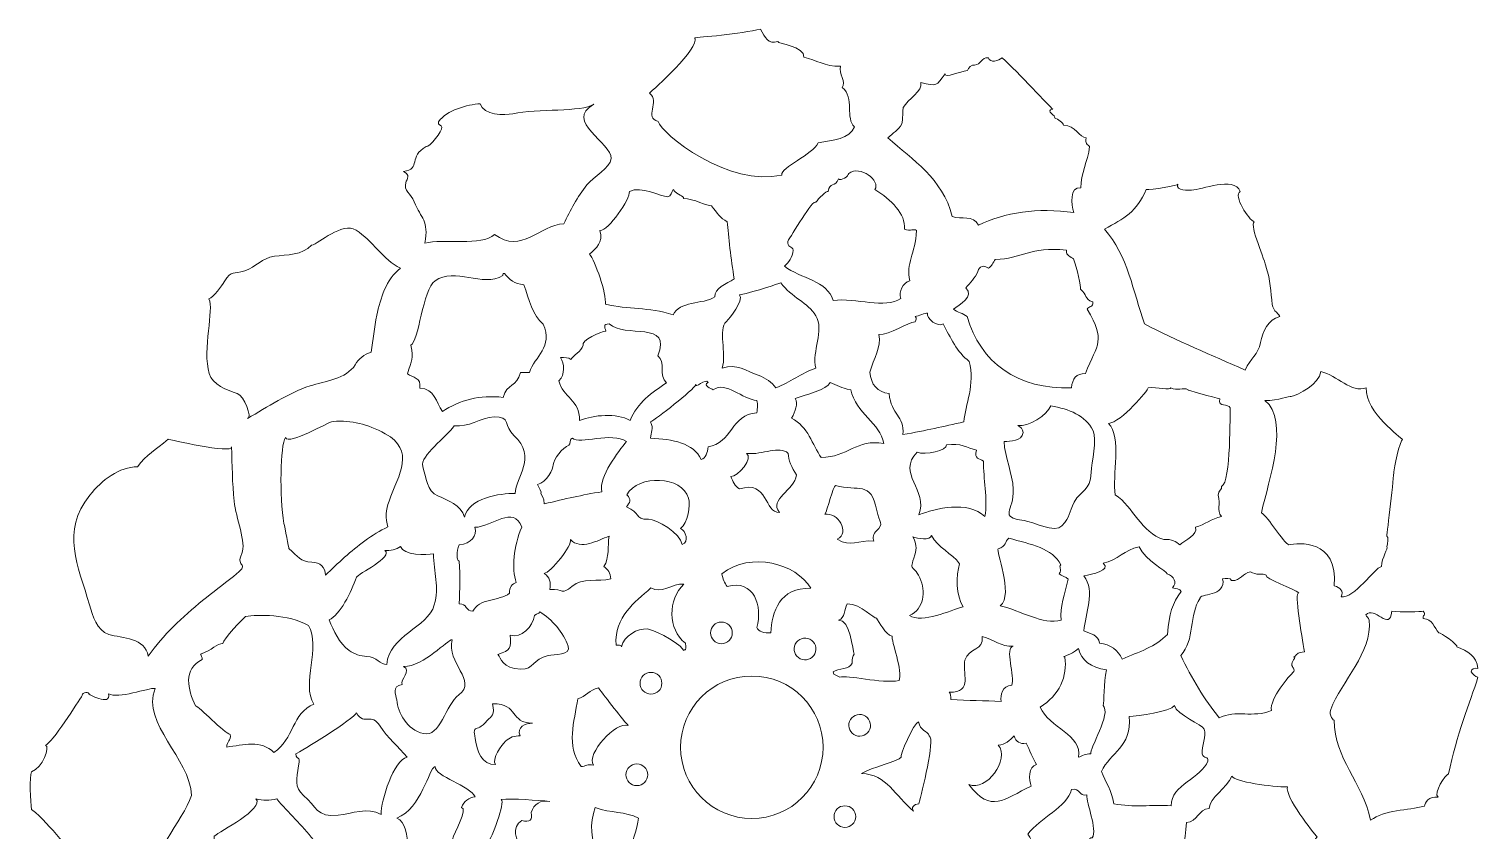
# Model space of a CAD drawing. Header units: millimetres. Extents: x -685 to 442, y -246 to 853.
# Drawn here: x -30.4 to 145.8, y 247.6 to 344.9 of the extents above; entities that cross this region are included whole.
import ezdxf

# ---------------------------------------------------------------- set-up
doc = ezdxf.new("R2010")
doc.units = ezdxf.units.MM
doc.header["$MEASUREMENT"] = 0
doc.layers.add('Layer 1', color=7, linetype='Continuous')

# ---------------------------------------------------------------- blocks, each defined once
blk = doc.blocks.new('block 223')
at = {"layer": 'Layer 1', "lineweight": 0}
blk.add_open_spline([(27.44, 315.19), (27.25, 315.24), (27.25, 315.1), (27.25, 314.96), (24.78, 313.47), (21.42, 315.99), (19, 314.31), (17.51, 313.28), (17, 306.85), (16.06, 306.48), (16.44, 304.71), (16.16, 304.76), (15.64, 302.99), (16.3, 302.57), (17.37, 302.57), (17.14, 301.26), (18.95, 301.21), (19.14, 299.58), (19.89, 298.42), (21.98, 299.82), (24.45, 300.47), (27.3, 300.14), (27.72, 301.87), (28.97, 301.4), (29.39, 303.17), (29.77, 303.17), (30.09, 303.17), (30.47, 303.17), (31.12, 305.13), (33.4, 306.29), (32.14, 309.04), (30.89, 310.12), (30.37, 312.03), (29.81, 313.84), (28.6, 313.89), (28.04, 314.54), (27.44, 315.19)], degree=3, knots=[0, 0, 0, 0, 1, 1, 1, 2, 2, 2, 3, 3, 3, 4, 4, 4, 5, 5, 5, 6, 6, 6, 7, 7, 7, 8, 8, 8, 9, 9, 9, 10, 10, 10, 11, 11, 11, 12, 12, 12, 12], dxfattribs=at)
blk = doc.blocks.new('block 224')
at = {"layer": 'Layer 1', "lineweight": 0}
blk.add_open_spline([(56.01, 312.59), (56.57, 311.89), (54.84, 309.79), (54.42, 309.37), (53.35, 308.34), (54.47, 305.6), (53.91, 303.68), (55.64, 304.34), (56.85, 303.31), (58.39, 302.8), (59.23, 302.47), (59.88, 302.01), (60.44, 301.31), (62.12, 301.96), (63.56, 303.13), (65.28, 303.68), (64.77, 305.78), (66.36, 308.25), (65.28, 310.07), (64.35, 311.7), (62.3, 312.26), (61.04, 314.08), (60.67, 313.94), (58.15, 313.05), (56.01, 312.59)], degree=3, knots=[0, 0, 0, 0, 1, 1, 1, 2, 2, 2, 3, 3, 3, 4, 4, 4, 5, 5, 5, 6, 6, 6, 7, 7, 7, 8, 8, 8, 8], dxfattribs=at)
blk = doc.blocks.new('block 225')
at = {"layer": 'Layer 1', "lineweight": 0}
blk.add_open_spline([(78.85, 310.39), (78.66, 310.44), (77.73, 309.98), (77.36, 309.98), (77.59, 309.7), (77.45, 309.65), (77.36, 309.32), (76.43, 309.28), (74.33, 307.74), (72.93, 307.79), (73.3, 306.25), (72.32, 304.9), (71.86, 303.22), (72, 301.68), (72.74, 300.8), (74.19, 300.61), (74.47, 297.91), (76.05, 298), (75.87, 295.62), (78.76, 296.14), (80.76, 296.6), (83.28, 297.16), (83.46, 299.26), (84.68, 301.73), (83.93, 304.52), (82.48, 305.64), (81.65, 307.37), (80.76, 309.09), (80.15, 308.58), (78.71, 309.74), (78.85, 310.39)], degree=3, knots=[0, 0, 0, 0, 1, 1, 1, 2, 2, 2, 3, 3, 3, 4, 4, 4, 5, 5, 5, 6, 6, 6, 7, 7, 7, 8, 8, 8, 9, 9, 9, 10, 10, 10, 10], dxfattribs=at)
blk = doc.blocks.new('block 226')
at = {"layer": 'Layer 1', "lineweight": 0}
blk.add_open_spline([(40.16, 309.09), (39.37, 309.04), (39.65, 308.76), (39.74, 308.2), (39.23, 308.16), (36.67, 307.04), (36.99, 306.48), (36.85, 305.78), (35.73, 305.18), (35.5, 304.76), (35.27, 304.99), (34.75, 304.99), (34.24, 304.99), (34.71, 304.24), (34.85, 302.94), (34.06, 302.15), (34.52, 300.14), (36.62, 299.86), (36.57, 297.35), (38.34, 298), (41, 298.28), (42.72, 297.35), (43.61, 299.49), (45.34, 300.75), (47.15, 301.91), (46.08, 302.75), (47.11, 304.52), (46.08, 305.18), (47.9, 309.56), (42.03, 307.27), (40.16, 309.09)], degree=3, knots=[0, 0, 0, 0, 1, 1, 1, 2, 2, 2, 3, 3, 3, 4, 4, 4, 5, 5, 5, 6, 6, 6, 7, 7, 7, 8, 8, 8, 9, 9, 9, 10, 10, 10, 10], dxfattribs=at)
blk = doc.blocks.new('block 227')
at = {"layer": 'Layer 1', "lineweight": 0}
blk.add_open_spline([(67.01, 301.96), (66.73, 301.03), (63.93, 300.47), (62.77, 300), (63.14, 299.35), (62.81, 298.47), (62.35, 297.63), (64.35, 296.6), (64.87, 294.36), (65.94, 292.83), (69.15, 292.87), (70.27, 295.11), (73.54, 294.55), (73.16, 297.02), (70.13, 298.19), (69.53, 301.08), (68.31, 301.26), (67.9, 301.63), (67.01, 301.96)], degree=3, knots=[0, 0, 0, 0, 1, 1, 1, 2, 2, 2, 3, 3, 3, 4, 4, 4, 5, 5, 5, 6, 6, 6, 6], dxfattribs=at)
blk = doc.blocks.new('block 228')
at = {"layer": 'Layer 1', "lineweight": 0}
blk.add_open_spline([(89.85, 296.74), (90.22, 296.55), (90.41, 296.28), (90.5, 295.86), (90.32, 294.78), (88.96, 294.83), (88.17, 294.78), (88.26, 292.78), (89.2, 290.96), (89.29, 288.96), (89.43, 286.35), (87.38, 285.56), (90.6, 285.18), (91.67, 285.04), (94.37, 283.6), (95.21, 284.53), (96.28, 285.7), (96, 286.07), (96.7, 287.42), (97.54, 288.96), (98.66, 288.68), (98.75, 291.01), (98.8, 292.27), (99.5, 295.02), (98.99, 296.09), (98.05, 298), (96.1, 298.7), (93.86, 299.12), (93.48, 298.09), (91.06, 296.42), (89.85, 296.74)], degree=3, knots=[0, 0, 0, 0, 1, 1, 1, 2, 2, 2, 3, 3, 3, 4, 4, 4, 5, 5, 5, 6, 6, 6, 7, 7, 7, 8, 8, 8, 9, 9, 9, 10, 10, 10, 10], dxfattribs=at)
blk = doc.blocks.new('block 229')
at = {"layer": 'Layer 1', "lineweight": 0}
blk.add_open_spline([(81.18, 294.36), (81.27, 293.71), (78.57, 293.06), (77.59, 293.48), (75.07, 290.92), (78.99, 288.87), (77.82, 285.88), (79.78, 286.63), (83.79, 287.65), (85.84, 285.65), (86.21, 287.89), (85.65, 290.22), (85.65, 292.41), (85.23, 292.69), (84.49, 292.64), (84.82, 293.71), (83.7, 294.04), (82.86, 294.64), (81.18, 294.36)], degree=3, knots=[0, 0, 0, 0, 1, 1, 1, 2, 2, 2, 3, 3, 3, 4, 4, 4, 5, 5, 5, 6, 6, 6, 6], dxfattribs=at)
blk = doc.blocks.new('block 230')
at = {"layer": 'Layer 1', "lineweight": 0}
blk.add_open_spline([(42.26, 286.82), (44.03, 286.16), (43.14, 285.32), (44.96, 285.32), (45.89, 285.32), (48.88, 283.65), (49.02, 282.25), (49.95, 282.58), (49.48, 283.93), (48.83, 284.21), (49.76, 284.86), (50.04, 287.05), (49.81, 287.89), (49.06, 290.64), (43.7, 290.78), (42.31, 288.31), (42.91, 287.75), (42.68, 287.33), (42.26, 286.82)], degree=3, knots=[0, 0, 0, 0, 1, 1, 1, 2, 2, 2, 3, 3, 3, 4, 4, 4, 5, 5, 5, 6, 6, 6, 6], dxfattribs=at)
blk = doc.blocks.new('block 231')
at = {"layer": 'Layer 1', "lineweight": 0}
blk.add_open_spline([(35.45, 282.85), (35.73, 282.2), (33.03, 278.8), (32.28, 278.75), (32.94, 278.29), (33.12, 277.64), (32.94, 276.8), (34.71, 276.89), (34.33, 276.05), (35.64, 277.17), (36.9, 278.29), (38.86, 277.68), (40.35, 278.1), (40.35, 278.75), (40.02, 279.27), (39.51, 279.59), (40.25, 280.66), (39.93, 282.06), (40.16, 283.27), (38.72, 282.76), (36.76, 281.55), (35.45, 282.85)], degree=3, knots=[0, 0, 0, 0, 1, 1, 1, 2, 2, 2, 3, 3, 3, 4, 4, 4, 5, 5, 5, 6, 6, 6, 7, 7, 7, 7], dxfattribs=at)
blk = doc.blocks.new('block 232')
at = {"layer": 'Layer 1', "lineweight": 0}
blk.add_open_spline([(23.85, 284.35), (24.13, 283.32), (23.43, 282.39), (21.94, 282.2), (21.61, 281.41), (21.56, 280.29), (21.94, 280.25), (22.08, 278.29), (21.98, 276.94), (21.94, 275.03), (22.87, 275.12), (22.73, 274.14), (23.61, 274.14), (24.27, 275.73), (26.83, 275.35), (28.04, 276.33), (28, 277.12), (28.37, 277.45), (28.88, 277.64), (28.28, 279.36), (28.56, 282.02), (29.53, 284.35), (28.56, 287.14), (25.94, 284.39), (23.85, 284.35)], degree=3, knots=[0, 0, 0, 0, 1, 1, 1, 2, 2, 2, 3, 3, 3, 4, 4, 4, 5, 5, 5, 6, 6, 6, 7, 7, 7, 8, 8, 8, 8], dxfattribs=at)
blk = doc.blocks.new('block 233')
at = {"layer": 'Layer 1', "lineweight": 0}
blk.add_open_spline([(77.08, 283.18), (77.5, 282.48), (77.59, 281.78), (77.31, 280.99), (76.61, 278.71), (77.03, 280.11), (77.92, 278.19), (78.66, 276.56), (78.48, 274.42), (76.66, 273.63), (78.24, 272.65), (81.65, 274.23), (83.18, 274.7), (82.34, 275.96), (82.3, 278.52), (82.76, 279.92), (81.83, 281.22), (80.11, 281.83), (79.36, 283.37), (79.18, 282.67), (77.64, 282.99), (77.08, 283.18)], degree=3, knots=[0, 0, 0, 0, 1, 1, 1, 2, 2, 2, 3, 3, 3, 4, 4, 4, 5, 5, 5, 6, 6, 6, 7, 7, 7, 7], dxfattribs=at)
blk = doc.blocks.new('block 234')
at = {"layer": 'Layer 1', "lineweight": 0}
blk.add_open_spline([(100.2, 280.01), (101.27, 279.08), (98.85, 278.66), (97.87, 278.47), (99.31, 276.56), (98.05, 273.86), (97.87, 271.76), (98.61, 271.39), (99.68, 271.3), (99.78, 270.27), (101.13, 270.09), (102.06, 269.43), (102.53, 268.32), (104.49, 269.2), (106.68, 269.85), (108.03, 271.34), (108.26, 273.91), (108.59, 275.07), (109.71, 276.56), (109.52, 276.89), (109.05, 276.89), (108.63, 276.98), (109.29, 277.68), (108.77, 278.38), (107.98, 278.71), (108.03, 278.94), (105.32, 280.34), (104.58, 281.97), (102.81, 281.69), (102.01, 280.29), (100.2, 280.01)], degree=3, knots=[0, 0, 0, 0, 1, 1, 1, 2, 2, 2, 3, 3, 3, 4, 4, 4, 5, 5, 5, 6, 6, 6, 7, 7, 7, 8, 8, 8, 9, 9, 9, 10, 10, 10, 10], dxfattribs=at)
blk = doc.blocks.new('block 235')
at = {"layer": 'Layer 1', "lineweight": 0}
blk.add_open_spline([(12.89, 281.55), (14.01, 280.76), (9.58, 278.66), (9.44, 278.29), (8.84, 276.52), (7.44, 273.63), (6.13, 273.12), (6.65, 271.72), (7.35, 270.27), (8.56, 269.39), (9.21, 268.92), (9.91, 268.69), (10.7, 268.64), (11.87, 268.6), (12.38, 267.66), (13.13, 267.66), (13.45, 271.25), (18.07, 272.09), (18.91, 274.93), (19.56, 277.08), (18.81, 278.89), (18.81, 281.13), (17.97, 280.94), (15.13, 280.94), (14.8, 282.02), (14.29, 281.64), (13.55, 281.46), (12.89, 281.55)], degree=3, knots=[0, 0, 0, 0, 1, 1, 1, 2, 2, 2, 3, 3, 3, 4, 4, 4, 5, 5, 5, 6, 6, 6, 7, 7, 7, 8, 8, 8, 9, 9, 9, 9], dxfattribs=at)
blk = doc.blocks.new('block 236')
at = {"layer": 'Layer 1', "lineweight": 0}
blk.add_open_spline([(53.87, 278.71), (53.96, 278.06), (54.19, 277.59), (54.52, 277.17), (57.78, 278.06), (58.85, 274.75), (58.11, 272.18), (58.34, 271.62), (58.99, 271.48), (59.83, 271.53), (59.92, 274.05), (60.9, 277.08), (64.68, 276.94), (62.86, 279.97), (57.41, 281.46), (53.87, 278.71)], degree=3, knots=[0, 0, 0, 0, 1, 1, 1, 2, 2, 2, 3, 3, 3, 4, 4, 4, 5, 5, 5, 5], dxfattribs=at)
blk = doc.blocks.new('block 237')
at = {"layer": 'Layer 1', "lineweight": 0}
blk.add_open_spline([(49.44, 270.27), (47.25, 271.95), (47.29, 275.59), (49.25, 277.45), (47.81, 277.54), (46.45, 276.19), (45.24, 276.98), (43.24, 275.17), (40.81, 273.53), (41, 270.04), (41.28, 270.04), (41.61, 270.09), (41.65, 269.81), (42.03, 271.2), (43.56, 272.09), (44.82, 272), (45.2, 271.95), (48.27, 270.74), (49.25, 269.39), (49.25, 269.67), (49.62, 269.01), (49.44, 270.27)], degree=3, knots=[0, 0, 0, 0, 1, 1, 1, 2, 2, 2, 3, 3, 3, 4, 4, 4, 5, 5, 5, 6, 6, 6, 7, 7, 7, 7], dxfattribs=at)
blk = doc.blocks.new('block 238')
at = {"layer": 'Layer 1', "lineweight": 0}
blk.add_open_spline([(69.11, 275.03), (68.73, 274.42), (68.87, 273.26), (68.04, 273.07), (69.48, 273.16), (69.76, 269.43), (69.95, 268.92), (69.76, 268.69), (69.67, 268.32), (69.71, 267.85), (69.39, 267.01), (68.04, 267.24), (67.38, 266.78), (67.43, 266.31), (67.94, 266.36), (68.22, 266.13), (69.01, 266.45), (73.3, 265.33), (75.4, 265.71), (75.91, 266.78), (74.42, 270.65), (74.56, 271.11), (73.72, 271.34), (73.02, 272.84), (72.65, 273.3), (72.42, 273.21), (70.79, 275.03), (69.11, 275.03)], degree=3, knots=[0, 0, 0, 0, 1, 1, 1, 2, 2, 2, 3, 3, 3, 4, 4, 4, 5, 5, 5, 6, 6, 6, 7, 7, 7, 8, 8, 8, 9, 9, 9, 9], dxfattribs=at)
blk = doc.blocks.new('block 239')
at = {"layer": 'Layer 1', "lineweight": 0}
blk.add_open_spline([(-4.03, 273.49), (-4.26, 273.35), (-6.78, 270.74), (-6.78, 270.23), (-7.52, 270.27), (-8.08, 269.39), (-9.53, 268.92), (-9.43, 268.74), (-9.29, 268.6), (-9.29, 268.27), (-11.67, 267.15), (-11.06, 264.59), (-10.13, 262.63), (-9.71, 262.63), (-6.59, 259.28), (-5.89, 259.18), (-5.75, 258.39), (-6.36, 258.34), (-6.31, 257.64), (-4.35, 257.88), (-2.12, 258.53), (-0.58, 256.99), (1.85, 258.58), (1.61, 261.79), (4.27, 262.86), (2.69, 265.29), (5.16, 269.85), (3.62, 272.42), (1.15, 273.81), (-2.58, 273.77), (-4.03, 273.49)], degree=3, knots=[0, 0, 0, 0, 1, 1, 1, 2, 2, 2, 3, 3, 3, 4, 4, 4, 5, 5, 5, 6, 6, 6, 7, 7, 7, 8, 8, 8, 9, 9, 9, 10, 10, 10, 10], dxfattribs=at)
blk = doc.blocks.new('block 240')
at = {"layer": 'Layer 1', "lineweight": 0}
blk.add_open_spline([(15.18, 267.43), (16.16, 266.96), (14.71, 265.8), (14.99, 265.24), (13.69, 265.05), (14.25, 263.98), (14.34, 263.38), (14.53, 261.75), (15.55, 259.74), (17.6, 259.28), (19.65, 258.76), (20.26, 262.82), (21.89, 263.98), (24.22, 265.66), (20.3, 267.9), (21.1, 270.69), (20.49, 270.74), (17.74, 267.43), (15.18, 267.43)], degree=3, knots=[0, 0, 0, 0, 1, 1, 1, 2, 2, 2, 3, 3, 3, 4, 4, 4, 5, 5, 5, 6, 6, 6, 6], dxfattribs=at)
blk = doc.blocks.new('block 241')
at = {"layer": 'Layer 1', "lineweight": 0}
blk.add_open_spline([(97.21, 269.62), (96.28, 268.78), (95.07, 268.64), (95.54, 268.55), (95.96, 266.36), (94.84, 263.84), (92.55, 262.49), (93.62, 259.97), (97.73, 259.18), (97.21, 256.39), (97.68, 256.57), (98.05, 256.85), (98.71, 256.81), (98.52, 257.41), (101.27, 261.75), (100.2, 262.68), (100.38, 263.14), (100.24, 265.38), (100.62, 267.01), (98.71, 267.38), (97.54, 268.13), (97.21, 269.62)], degree=3, knots=[0, 0, 0, 0, 1, 1, 1, 2, 2, 2, 3, 3, 3, 4, 4, 4, 5, 5, 5, 6, 6, 6, 7, 7, 7, 7], dxfattribs=at)
blk = doc.blocks.new('block 242')
at = {"layer": 'Layer 1', "lineweight": 0}
blk.add_open_spline([(-28.36, 257.88), (-27.75, 257.64), (-28.73, 255.13), (-30.04, 254.62), (-30.36, 254.06), (-30.18, 250.98), (-30.04, 250.05), (-27.52, 248.09), (-25.79, 245.02), (-22.86, 242.87), (-22.86, 242.55), (-22.81, 242.27), (-23.09, 242.22), (-22.81, 241.85), (-22.07, 241.94), (-22.02, 241.33), (-19.92, 241.71), (-17.12, 242.41), (-15.45, 241.1), (-15.82, 244.22), (-11.67, 248.7), (-10.6, 251.73), (-10.79, 256.39), (-16.7, 260.39), (-15.03, 264.77), (-15.82, 264.87), (-19.55, 263.42), (-20.71, 264.12), (-20.29, 262.49), (-23.42, 264.17), (-23.04, 264.12), (-23.28, 264.49), (-24.07, 264.12), (-23.88, 263.89), (-24.3, 263.33), (-27.61, 257.97), (-28.36, 257.88)], degree=3, knots=[0, 0, 0, 0, 1, 1, 1, 2, 2, 2, 3, 3, 3, 4, 4, 4, 5, 5, 5, 6, 6, 6, 7, 7, 7, 8, 8, 8, 9, 9, 9, 10, 10, 10, 11, 11, 11, 12, 12, 12, 12], dxfattribs=at)
blk = doc.blocks.new('block 243')
at = {"layer": 'Layer 1', "lineweight": 0}
blk.add_open_spline([(25.34, 260.86), (23.85, 259.14), (23.52, 260.72), (23.94, 258.25), (24.13, 257.32), (24.64, 255.41), (26.36, 255.5), (25.81, 256.2), (27.11, 257.92), (27.58, 258.34), (28.04, 258.81), (28.65, 259.04), (29.35, 259), (28.83, 260.07), (30.05, 260.53), (30.84, 260.53), (28.04, 260.58), (29.25, 262.86), (25.99, 262.91), (26.32, 261.47), (25.9, 261.47), (25.34, 260.86)], degree=3, knots=[0, 0, 0, 0, 1, 1, 1, 2, 2, 2, 3, 3, 3, 4, 4, 4, 5, 5, 5, 6, 6, 6, 7, 7, 7, 7], dxfattribs=at)
blk = doc.blocks.new('block 244')
at = {"layer": 'Layer 1', "lineweight": 0}
blk.add_open_spline([(87.47, 257.88), (88.87, 256.15), (86.07, 252.15), (83.88, 253.08), (86.63, 249.49), (88.08, 251.31), (91.48, 252.89), (91.2, 253.59), (91.06, 255.31), (92.13, 255.5), (91.67, 256.34), (91.25, 257.23), (90.87, 258.11), (90.08, 257.97), (89.62, 258.25), (89.38, 259), (88.87, 258.48), (88.31, 257.88), (87.47, 257.88)], degree=3, knots=[0, 0, 0, 0, 1, 1, 1, 2, 2, 2, 3, 3, 3, 4, 4, 4, 5, 5, 5, 6, 6, 6, 6], dxfattribs=at)
blk = doc.blocks.new('block 245')
at = {"layer": 'Layer 1', "lineweight": 0}
blk.add_open_spline([(14.34, 248.98), (15.41, 248.65), (15.69, 246.6), (15.69, 245.76), (15.74, 244.36), (17.37, 244.6), (18.77, 244.08), (21.33, 243.11), (20.77, 244.41), (21.14, 246.41), (21.28, 247.16), (23.05, 250.24), (22.22, 250.28), (22.54, 251.07), (23.1, 251.49), (23.89, 251.59), (23.24, 252.94), (19, 254.06), (19, 255.27), (18.21, 254.99), (17.41, 250.28), (14.34, 248.98)], degree=3, knots=[0, 0, 0, 0, 1, 1, 1, 2, 2, 2, 3, 3, 3, 4, 4, 4, 5, 5, 5, 6, 6, 6, 7, 7, 7, 7], dxfattribs=at)
blk = doc.blocks.new('block 246')
at = {"layer": 'Layer 1', "lineweight": 0}
blk.add_open_spline([(126.86, 243.9), (125.79, 244.27), (125.69, 246.23), (126.21, 246.74), (125.83, 247.11), (122.24, 251.68), (122.62, 252.8), (120.85, 252.75), (116.14, 253.45), (115.86, 254.1), (115.25, 252.61), (113.16, 251.54), (113.11, 250.19), (111.76, 250.05), (111.71, 248.6), (110.36, 248.46), (109.89, 243.9), (108.96, 240.82), (111.62, 237.61), (111.1, 237.09), (111.66, 236.54), (111.62, 235.88), (114.51, 235.7), (120.43, 234.76), (120.94, 237.84), (122.29, 237.98), (123.41, 239.75), (123.27, 239.8), (124.48, 240.17), (125.69, 242.27), (126.86, 243.9)], degree=3, knots=[0, 0, 0, 0, 1, 1, 1, 2, 2, 2, 3, 3, 3, 4, 4, 4, 5, 5, 5, 6, 6, 6, 7, 7, 7, 8, 8, 8, 9, 9, 9, 10, 10, 10, 10], dxfattribs=at)
blk = doc.blocks.new('block 247')
at = {"layer": 'Layer 1', "lineweight": 0}
blk.add_open_spline([(96.37, 252.47), (95.77, 250.33), (92.55, 249.02), (91.06, 247.07), (92.37, 244.92), (92.51, 243.39), (92.97, 240.54), (95.54, 241.52), (96.7, 243.94), (98.66, 245.53), (98.47, 245.76), (98.38, 246.69), (98.89, 246.6), (99.54, 247.67), (98.15, 250.79), (98.24, 251.82), (97.21, 251.59), (97.49, 252.71), (96.37, 252.47)], degree=3, knots=[0, 0, 0, 0, 1, 1, 1, 2, 2, 2, 3, 3, 3, 4, 4, 4, 5, 5, 5, 6, 6, 6, 6], dxfattribs=at)
blk = doc.blocks.new('block 248')
at = {"layer": 'Layer 1', "lineweight": 0}
blk.add_open_spline([(-0.25, 251.35), (-1.09, 251.12), (-1.93, 251.12), (-2.77, 251.35), (-1.7, 250.1), (-7.15, 247.44), (-7.85, 246.79), (-7.8, 245.76), (-9.62, 239.75), (-10.6, 239.84), (-9.71, 239.38), (-1.65, 235.18), (-2.12, 234.21), (0.17, 234.21), (2.08, 235.79), (4.46, 235.28), (4.83, 237.61), (5.3, 239.84), (6.13, 242.03), (5.53, 242.5), (2.92, 245.72), (4.22, 246.37), (2.83, 248.14), (1.15, 249.63), (-0.25, 251.35)], degree=3, knots=[0, 0, 0, 0, 1, 1, 1, 2, 2, 2, 3, 3, 3, 4, 4, 4, 5, 5, 5, 6, 6, 6, 7, 7, 7, 8, 8, 8, 8], dxfattribs=at)
blk = doc.blocks.new('block 261')
at = {"layer": 'Layer 1', "lineweight": 0}
blk.add_open_spline([(60.67, 343.39), (59.51, 343.06), (59.09, 343.85), (58.57, 344.92), (56.24, 344.32), (50.93, 343.9), (50.56, 343.85), (51.25, 342.64), (45.48, 337.47), (45.06, 337.14), (46.41, 336.12), (44.31, 334.11), (46.13, 333.69), (46.41, 332.2), (54.8, 325.63), (61.14, 327.17), (61, 328.1), (64.96, 329.69), (65.56, 331.08), (67.38, 331.41), (69.39, 331.55), (69.99, 333.04), (68.83, 334.02), (70.04, 336.58), (68.5, 337.8), (69.01, 338.49), (68.04, 339.47), (68.27, 340.4), (66.36, 340.31), (65.38, 341.2), (63.84, 341.48), (63.93, 342.87), (60.67, 343.11), (60.67, 343.39)], degree=3, knots=[0, 0, 0, 0, 1, 1, 1, 2, 2, 2, 3, 3, 3, 4, 4, 4, 5, 5, 5, 6, 6, 6, 7, 7, 7, 8, 8, 8, 9, 9, 9, 10, 10, 10, 11, 11, 11, 11], dxfattribs=at)
blk = doc.blocks.new('block 262')
at = {"layer": 'Layer 1', "lineweight": 0}
blk.add_open_spline([(87.94, 341.43), (87.52, 341.06), (86.45, 340.73), (86.26, 341.43), (85.37, 341.48), (85.37, 340.59), (84.58, 340.54), (84.26, 340.64), (83.74, 340.17), (83.74, 339.89), (82.72, 339.75), (81.09, 338.91), (80.99, 339.47), (79.97, 337.98), (79.97, 337.93), (78.06, 338.4), (78.34, 337.38), (76.47, 336.4), (75.91, 335.37), (75.82, 335.19), (75.91, 333.83), (75.73, 333.41), (75.31, 332.58), (74.65, 332.3), (74.05, 331.69), (77.08, 328.99), (80.67, 326.8), (81.88, 322.14), (82.95, 321.72), (84.44, 322.37), (85.05, 321.07), (88.26, 322.6), (92.23, 323.26), (96.65, 322.6), (96.33, 323.58), (96.14, 325.77), (97.49, 325.63), (97.49, 327.31), (98.33, 328.8), (98.57, 330.62), (98.33, 330.9), (97.96, 330.99), (98.15, 331.69), (97.31, 331.74), (96.89, 333.23), (95.4, 333.23), (95.4, 333.55), (94.7, 333.97), (94.32, 334.11), (94.6, 334.35), (93.07, 335), (94.09, 335.19), (93.72, 335.42), (89.9, 339.66), (87.94, 341.43)], degree=3, knots=[0, 0, 0, 0, 1, 1, 1, 2, 2, 2, 3, 3, 3, 4, 4, 4, 5, 5, 5, 6, 6, 6, 7, 7, 7, 8, 8, 8, 9, 9, 9, 10, 10, 10, 11, 11, 11, 12, 12, 12, 13, 13, 13, 14, 14, 14, 15, 15, 15, 16, 16, 16, 17, 17, 17, 18, 18, 18, 18], dxfattribs=at)
blk = doc.blocks.new('block 263')
at = {"layer": 'Layer 1', "lineweight": 0}
blk.add_open_spline([(28.46, 334.63), (27.48, 334.39), (24.83, 334.44), (24.5, 335.84), (22.92, 335.74), (20.4, 335.05), (19.42, 333.65), (19.28, 333.18), (19.79, 333.32), (19.84, 333), (19.93, 332.53), (18.3, 330.53), (17.93, 330.62), (15.74, 329.45), (17.32, 327.92), (15.18, 327.59), (15.74, 327.31), (15.83, 326.94), (15.5, 326.42), (15.08, 325.12), (16.06, 324.98), (16.48, 323.91), (17.28, 321.81), (18.3, 321.72), (17.74, 318.88), (19.98, 319.48), (24.69, 318.46), (26.22, 319.95), (29.53, 317.52), (31.68, 321.07), (34.66, 321.25), (35.41, 322.88), (36.29, 324.51), (37.46, 325.96), (38.25, 326.94), (40.3, 328.06), (40.39, 329.17), (40.53, 331.04), (34.61, 333.74), (38.3, 335.79), (36.81, 334.77), (31.44, 335.28), (28.46, 334.63)], degree=3, knots=[0, 0, 0, 0, 1, 1, 1, 2, 2, 2, 3, 3, 3, 4, 4, 4, 5, 5, 5, 6, 6, 6, 7, 7, 7, 8, 8, 8, 9, 9, 9, 10, 10, 10, 11, 11, 11, 12, 12, 12, 13, 13, 13, 14, 14, 14, 14], dxfattribs=at)
blk = doc.blocks.new('block 264')
at = {"layer": 'Layer 1', "lineweight": 0}
blk.add_open_spline([(77.54, 320.41), (77.22, 320.74), (76.84, 320.23), (76.05, 320.6), (76.24, 322.46), (74.42, 324.19), (72.46, 325.4), (73.21, 326.47), (70.65, 328.43), (69.29, 327.36), (69.25, 327.03), (68.36, 326.42), (68.04, 326.7), (67.66, 325.63), (66.92, 326.33), (66.78, 325.17), (66.59, 325.26), (65.61, 324.33), (65.28, 323.86), (65.01, 324.33), (62.26, 319.76), (61.88, 319.11), (61.79, 318.41), (62.44, 318.5), (62.53, 318.04), (62.44, 317.15), (61.98, 316.55), (61.46, 316.08), (63.47, 314.59), (66.73, 314.31), (67.38, 311.93), (70.18, 312.26), (73.68, 310.86), (75.63, 312.17), (75.31, 313), (75.87, 314.03), (76.7, 314.31), (76.19, 316.45), (77.4, 317.57), (77.54, 320.41)], degree=3, knots=[0, 0, 0, 0, 1, 1, 1, 2, 2, 2, 3, 3, 3, 4, 4, 4, 5, 5, 5, 6, 6, 6, 7, 7, 7, 8, 8, 8, 9, 9, 9, 10, 10, 10, 11, 11, 11, 12, 12, 12, 13, 13, 13, 13], dxfattribs=at)
blk = doc.blocks.new('block 265')
at = {"layer": 'Layer 1', "lineweight": 0}
blk.add_open_spline([(118.56, 321.49), (117.96, 321.67), (115.95, 324.7), (116.88, 325.17), (116.09, 327.08), (112.18, 325.35), (110.96, 325.35), (110.68, 325.35), (108.96, 325.21), (109.29, 326.05), (109.47, 325.91), (105.98, 325.35), (105.46, 325.4), (104.3, 322.74), (102.76, 321.86), (100.38, 320.6), (103.18, 317.38), (103.88, 313), (105.23, 309.09), (109.19, 306.95), (113.39, 305.32), (117.49, 303.45), (118.1, 304.94), (119.07, 305.32), (119.35, 306.81), (119.63, 308.16), (120.24, 309.6), (121.68, 309.98), (121.73, 310.16), (120.85, 310.67), (120.75, 311.42), (120.61, 312.91), (120.52, 314.5), (120.05, 315.94), (119.91, 316.73), (118, 321.02), (118.56, 321.49)], degree=3, knots=[0, 0, 0, 0, 1, 1, 1, 2, 2, 2, 3, 3, 3, 4, 4, 4, 5, 5, 5, 6, 6, 6, 7, 7, 7, 8, 8, 8, 9, 9, 9, 10, 10, 10, 11, 11, 11, 12, 12, 12, 12], dxfattribs=at)
blk = doc.blocks.new('block 266')
at = {"layer": 'Layer 1', "lineweight": 0}
blk.add_open_spline([(47.95, 325.4), (47.71, 325.12), (47.76, 324.61), (47.29, 324.51), (46.45, 324.56), (44.08, 325.91), (42.63, 325.17), (42.72, 324.28), (40.11, 320.41), (39.04, 320.41), (39.46, 318.97), (38.62, 318.27), (37.78, 317.57), (38.44, 316.78), (39.88, 312.72), (39.7, 311.47), (42.54, 310.77), (44.87, 311.19), (47.95, 310.16), (48.64, 311.89), (51.53, 311.42), (53.03, 312.35), (52.89, 313.42), (54.42, 313.94), (55.36, 314.54), (54.98, 316.92), (54.66, 319.76), (54.52, 321.49), (53.63, 321.95), (53.35, 322.51), (52.61, 323.44), (52.14, 323.4), (50.42, 324.28), (49.2, 324.33), (49.25, 324.65), (48.5, 324.7), (47.95, 325.4)], degree=3, knots=[0, 0, 0, 0, 1, 1, 1, 2, 2, 2, 3, 3, 3, 4, 4, 4, 5, 5, 5, 6, 6, 6, 7, 7, 7, 8, 8, 8, 9, 9, 9, 10, 10, 10, 11, 11, 11, 12, 12, 12, 12], dxfattribs=at)
blk = doc.blocks.new('block 267')
at = {"layer": 'Layer 1', "lineweight": 0}
blk.add_open_spline([(-8.45, 303.03), (-8.08, 301.73), (-6.26, 300.98), (-5.05, 300.61), (-4.21, 300.38), (-3.19, 297.63), (-3.79, 297.58), (-1.37, 298.98), (1.15, 300.66), (3.8, 301.54), (5.62, 302.1), (8.19, 302.38), (9.3, 304.1), (9.72, 304.85), (10.38, 305.36), (11.22, 305.64), (11.45, 307.13), (11.64, 308.62), (11.91, 310.12), (12.38, 312.21), (13.03, 314.45), (14.8, 315.85), (12.66, 316.83), (11.4, 319.25), (9.4, 320.46), (7.67, 321.53), (4.92, 318.83), (3.99, 318.64), (2.87, 317.43), (1.01, 317.48), (-0.53, 317.29), (-2.07, 317.11), (-2.72, 315.99), (-4.12, 315.52), (-5.56, 315.05), (-5.66, 315.75), (-6.64, 314.17), (-6.92, 313.75), (-7.9, 312.26), (-8.5, 312.12), (-7.8, 310.86), (-9.34, 306.01), (-8.45, 303.03)], degree=3, knots=[0, 0, 0, 0, 1, 1, 1, 2, 2, 2, 3, 3, 3, 4, 4, 4, 5, 5, 5, 6, 6, 6, 7, 7, 7, 8, 8, 8, 9, 9, 9, 10, 10, 10, 11, 11, 11, 12, 12, 12, 13, 13, 13, 14, 14, 14, 14], dxfattribs=at)
blk = doc.blocks.new('block 268')
at = {"layer": 'Layer 1', "lineweight": 0}
blk.add_open_spline([(119.87, 299.77), (122.9, 297.35), (120.38, 290.12), (119.45, 286.12), (120.29, 285.6), (122.1, 282.53), (122.8, 282.2), (123.88, 282.44), (128.77, 283.04), (128.3, 277.22), (129.05, 277.03), (129.47, 276.61), (129.14, 275.91), (130.68, 275.59), (133.24, 279.45), (134.04, 279.59), (134.08, 280.62), (134.92, 281.88), (134.69, 281.97), (134.83, 282.39), (134.92, 283.23), (134.69, 283.27), (134.74, 283.65), (135.58, 290.78), (135.53, 291.1), (135.58, 291.38), (136.27, 294.97), (136.6, 295.02), (136.46, 295.3), (132.13, 298.19), (132.17, 301.31), (130.45, 300.56), (128.63, 302.89), (126.67, 303.27), (126.53, 301.82), (123.88, 300.42), (123.08, 300.24), (122.8, 300.38), (121.55, 299.72), (119.87, 299.77)], degree=3, knots=[0, 0, 0, 0, 1, 1, 1, 2, 2, 2, 3, 3, 3, 4, 4, 4, 5, 5, 5, 6, 6, 6, 7, 7, 7, 8, 8, 8, 9, 9, 9, 10, 10, 10, 11, 11, 11, 12, 12, 12, 13, 13, 13, 13], dxfattribs=at)
blk = doc.blocks.new('block 269')
at = {"layer": 'Layer 1', "lineweight": 0}
blk.add_open_spline([(50.7, 301.73), (50.46, 301.03), (45.8, 297.49), (45.2, 297.16), (45.61, 296.32), (45.24, 295.9), (45.2, 295.2), (47.9, 295.02), (50.42, 294.64), (51.35, 292.59), (51.95, 292.78), (52.09, 293.43), (52.19, 294.13), (55.08, 294.55), (54.98, 298.05), (58.11, 298.28), (58.2, 298.98), (58.29, 299.21), (58.11, 299.77), (56.34, 299.91), (54.42, 302.15), (52.79, 301.08), (52.56, 301.17), (51.53, 301.59), (52.19, 301.96), (51.95, 302.57), (50.51, 301.08), (50.7, 301.73)], degree=3, knots=[0, 0, 0, 0, 1, 1, 1, 2, 2, 2, 3, 3, 3, 4, 4, 4, 5, 5, 5, 6, 6, 6, 7, 7, 7, 8, 8, 8, 9, 9, 9, 9], dxfattribs=at)
blk = doc.blocks.new('block 270')
at = {"layer": 'Layer 1', "lineweight": 0}
blk.add_open_spline([(110.54, 301.08), (109.89, 301.4), (109.24, 300.89), (108.45, 301.31), (108.45, 300.94), (106.72, 301.45), (105.7, 301.31), (105.7, 301.08), (102.43, 297.11), (100.85, 296.97), (102.53, 295.34), (101.27, 290.54), (101.69, 288.31), (103.93, 286.77), (104.76, 283.79), (107.61, 282.85), (108.54, 282.95), (109.1, 282.62), (109.52, 282.2), (110.13, 282.85), (111.8, 283.41), (111.43, 284.35), (112.6, 284.67), (113.34, 285.42), (114.6, 285.65), (113.9, 286.54), (114.6, 287.05), (114.18, 288.26), (114.18, 288.82), (114.74, 288.96), (114.6, 289.33), (115.81, 289.75), (115.58, 298.56), (115.67, 298.88), (115.44, 299.44), (114.13, 298.88), (114.41, 299.96), (113.9, 300.1), (110.03, 301.08), (110.54, 301.08)], degree=3, knots=[0, 0, 0, 0, 1, 1, 1, 2, 2, 2, 3, 3, 3, 4, 4, 4, 5, 5, 5, 6, 6, 6, 7, 7, 7, 8, 8, 8, 9, 9, 9, 10, 10, 10, 11, 11, 11, 12, 12, 12, 13, 13, 13, 13], dxfattribs=at)
blk = doc.blocks.new('block 271')
at = {"layer": 'Layer 1', "lineweight": 0}
blk.add_open_spline([(0.63, 284.81), (0.73, 284.39), (1.24, 281.74), (1.24, 281.78), (2.45, 280.76), (2.5, 280.2), (4.04, 280.11), (5.02, 280.06), (5.67, 279.55), (5.67, 278.52), (7.21, 280.01), (8.75, 281.46), (10.47, 282.71), (11.36, 283.37), (12.29, 283.93), (13.27, 284.39), (12.94, 285.46), (12.99, 286.49), (13.41, 287.51), (14.62, 290.87), (16.62, 293.71), (12.94, 295.72), (10.7, 296.93), (8.93, 297.39), (6.6, 297.21), (5.9, 297.16), (1.24, 294.27), (0.82, 295.25), (0.17, 294.36), (0.08, 288.07), (0.63, 284.81)], degree=3, knots=[0, 0, 0, 0, 1, 1, 1, 2, 2, 2, 3, 3, 3, 4, 4, 4, 5, 5, 5, 6, 6, 6, 7, 7, 7, 8, 8, 8, 9, 9, 9, 10, 10, 10, 10], dxfattribs=at)
blk = doc.blocks.new('block 272')
at = {"layer": 'Layer 1', "lineweight": 0}
blk.add_open_spline([(28.56, 295.53), (27.39, 296.6), (28.18, 297.91), (26.18, 297.77), (24.5, 297.67), (23.05, 296.46), (21.33, 296.69), (20.4, 295.3), (17.14, 293.06), (17.51, 291.76), (17.93, 290.36), (17.97, 288.77), (19.33, 288.17), (20.58, 287.61), (22.12, 287.1), (22.59, 285.6), (23.05, 287.84), (26.88, 288.54), (28.74, 288.45), (28.79, 290.45), (31.49, 292.83), (28.56, 295.53)], degree=3, knots=[0, 0, 0, 0, 1, 1, 1, 2, 2, 2, 3, 3, 3, 4, 4, 4, 5, 5, 5, 6, 6, 6, 7, 7, 7, 7], dxfattribs=at)
blk = doc.blocks.new('block 273')
at = {"layer": 'Layer 1', "lineweight": 0}
blk.add_open_spline([(61.93, 293.34), (60.81, 294.36), (58.9, 293.11), (56.85, 293.34), (57.78, 292.87), (55.82, 290.4), (54.94, 290.54), (55.22, 289.94), (55.45, 289.33), (56.01, 289.01), (59.55, 290.17), (58.99, 286.07), (60.86, 286.16), (59.55, 287.79), (62.67, 288.77), (62.95, 290.73), (62.35, 291.62), (61.93, 292.5), (61.93, 293.34)], degree=3, knots=[0, 0, 0, 0, 1, 1, 1, 2, 2, 2, 3, 3, 3, 4, 4, 4, 5, 5, 5, 6, 6, 6, 6], dxfattribs=at)
blk = doc.blocks.new('block 274')
at = {"layer": 'Layer 1', "lineweight": 0}
blk.add_open_spline([(-5.75, 294.13), (-5.61, 293.2), (-13.44, 295.06), (-13.44, 295.06), (-14.98, 293.71), (-16.1, 293.25), (-17.17, 291.71), (-19.36, 291.71), (-21.55, 290.08), (-22.95, 288.26), (-26.54, 283.79), (-24.4, 279.73), (-23, 274.93), (-22.58, 273.58), (-22.16, 271.81), (-20.67, 271.34), (-18.99, 270.83), (-16.24, 270.93), (-15.87, 268.69), (-14.05, 271.3), (-11.72, 273.44), (-9.25, 275.45), (-8.03, 276.42), (-6.78, 277.4), (-5.52, 278.38), (-3.19, 280.15), (-5.38, 279.31), (-4.49, 281.18), (-3.89, 282.44), (-5.24, 285.51), (-5.42, 287.51), (-5.66, 289.75), (-5.66, 291.94), (-5.75, 294.13)], degree=3, knots=[0, 0, 0, 0, 1, 1, 1, 2, 2, 2, 3, 3, 3, 4, 4, 4, 5, 5, 5, 6, 6, 6, 7, 7, 7, 8, 8, 8, 9, 9, 9, 10, 10, 10, 11, 11, 11, 11], dxfattribs=at)
blk = doc.blocks.new('block 275')
at = {"layer": 'Layer 1', "lineweight": 0}
blk.add_open_spline([(66.4, 285.93), (67.9, 286.26), (69.53, 283.69), (67.9, 282.9), (69.53, 281.88), (70.41, 282.85), (72.32, 282.67), (72.18, 283.13), (72.28, 283.55), (72.65, 283.93), (73.63, 284.81), (73.02, 284.86), (72.7, 286.4), (71.95, 290.12), (70.51, 288.63), (67.66, 289.43), (67.43, 289.38), (66.68, 286.4), (66.4, 285.93)], degree=3, knots=[0, 0, 0, 0, 1, 1, 1, 2, 2, 2, 3, 3, 3, 4, 4, 4, 5, 5, 5, 6, 6, 6, 6], dxfattribs=at)
blk = doc.blocks.new('block 276')
at = {"layer": 'Layer 1', "lineweight": 0}
blk.add_open_spline([(87.71, 274.79), (90.13, 274.28), (92.93, 272.42), (95.12, 273.07), (94.93, 274.65), (95.58, 276.24), (95.96, 278.06), (95.68, 278.38), (95.16, 278.38), (94.88, 278.71), (95.21, 279.22), (94.79, 279.64), (95.07, 279.78), (94.09, 281.83), (91.43, 282.25), (88.73, 283.04), (88.26, 282.62), (88.45, 282.02), (87.47, 281.74), (87.1, 281.6), (89.38, 276.24), (87.71, 274.79)], degree=3, knots=[0, 0, 0, 0, 1, 1, 1, 2, 2, 2, 3, 3, 3, 4, 4, 4, 5, 5, 5, 6, 6, 6, 7, 7, 7, 7], dxfattribs=at)
blk = doc.blocks.new('block 277')
at = {"layer": 'Layer 1', "lineweight": 0}
blk.add_open_spline([(120.05, 278.52), (119.68, 278.8), (118.75, 278.47), (118.14, 278.94), (117.16, 278.8), (116.98, 277.82), (115.81, 277.87), (115.72, 278.24), (115.11, 278.15), (114.74, 278.1), (115.21, 275.86), (111.8, 276.33), (111.99, 275.73), (110.64, 273.77), (111.38, 270.6), (109.66, 268.78), (110.96, 265.99), (112.5, 263.47), (114.32, 261.19), (116.32, 262.21), (118.47, 261.14), (120.66, 262.07), (120.47, 263.61), (122.76, 266.22), (123.41, 266.82), (123.5, 267.34), (123.04, 267.29), (123.18, 267.9), (123.41, 268.5), (123.64, 268.46), (123.41, 268.55), (123.92, 269.15), (123.88, 269.06), (124.67, 269.2), (124.39, 271.25), (123.36, 276.47), (124.02, 276.38), (123.46, 276.89), (119.77, 278.1), (120.05, 278.52)], degree=3, knots=[0, 0, 0, 0, 1, 1, 1, 2, 2, 2, 3, 3, 3, 4, 4, 4, 5, 5, 5, 6, 6, 6, 7, 7, 7, 8, 8, 8, 9, 9, 9, 10, 10, 10, 11, 11, 11, 12, 12, 12, 13, 13, 13, 13], dxfattribs=at)
blk = doc.blocks.new('block 278')
at = {"layer": 'Layer 1', "lineweight": 0}
blk.add_open_spline([(29.44, 267.1), (30.98, 267.06), (30.89, 268.32), (32.75, 268.78), (33.4, 268.92), (35.59, 268.78), (35.17, 269.9), (34.61, 271.58), (33.22, 273.16), (31.72, 274.09), (31.72, 273.86), (30.93, 273.67), (31.07, 273.63), (30.93, 272.32), (29.44, 270.74), (28.14, 271.25), (28.28, 269.67), (28.18, 269.43), (26.64, 268.88), (27.06, 268.5), (27.11, 267.15), (29.44, 267.1)], degree=3, knots=[0, 0, 0, 0, 1, 1, 1, 2, 2, 2, 3, 3, 3, 4, 4, 4, 5, 5, 5, 6, 6, 6, 7, 7, 7, 7], dxfattribs=at)
blk = doc.blocks.new('block 279')
at = {"layer": 'Layer 1', "lineweight": 0}
blk.add_open_spline([(141.03, 271.53), (140.42, 272.14), (140.28, 273.21), (139.12, 273.26), (139.12, 273.86), (139.49, 273.67), (139.12, 274.14), (138.88, 274.09), (136.41, 274), (135.3, 274.14), (135.11, 271.58), (133.15, 274.89), (132.13, 273.72), (132.22, 273.44), (132.5, 273.4), (132.55, 273.07), (132.96, 269.11), (129.19, 265.66), (127.88, 262.21), (127.6, 261.47), (128.3, 260.77), (128.3, 260.91), (128.3, 256.15), (131.75, 253.45), (132.73, 248.74), (134.41, 250.05), (137.25, 249.91), (139.26, 250.47), (139.3, 250.84), (139.82, 251.73), (140.94, 251.54), (140.28, 252.01), (141.87, 254.34), (142.19, 254.38), (143.17, 259.09), (144.8, 263.05), (145.78, 266.13), (145.36, 266.17), (145.22, 266.55), (144.94, 266.78), (144.99, 267.15), (145.32, 267.29), (145.78, 267.2), (145.6, 268.74), (144.48, 269.29), (143.22, 269.81), (143.45, 269.95), (141.17, 271.67), (141.03, 271.53)], degree=3, knots=[0, 0, 0, 0, 1, 1, 1, 2, 2, 2, 3, 3, 3, 4, 4, 4, 5, 5, 5, 6, 6, 6, 7, 7, 7, 8, 8, 8, 9, 9, 9, 10, 10, 10, 11, 11, 11, 12, 12, 12, 13, 13, 13, 14, 14, 14, 15, 15, 15, 16, 16, 16, 16], dxfattribs=at)
blk = doc.blocks.new('block 280')
at = {"layer": 'Layer 1', "lineweight": 0}
blk.add_open_spline([(85.51, 271.07), (85.79, 269.39), (83.84, 269.67), (83.42, 268.22), (83, 266.87), (84.49, 264.17), (81.51, 264.31), (81.65, 264.12), (81.74, 263.84), (81.69, 263.42), (83.79, 263.24), (85.84, 263.33), (87.8, 263.19), (87.75, 263.94), (87.89, 265.1), (89.1, 265.15), (89.57, 266.17), (88.17, 269.76), (89.29, 269.9), (87.8, 269.85), (86.96, 270.65), (85.51, 271.07)], degree=3, knots=[0, 0, 0, 0, 1, 1, 1, 2, 2, 2, 3, 3, 3, 4, 4, 4, 5, 5, 5, 6, 6, 6, 7, 7, 7, 7], dxfattribs=at)
blk = doc.blocks.new('block 281')
at = {"layer": 'Layer 1', "lineweight": 0}
blk.add_open_spline([(108.87, 262.68), (108.45, 261.98), (104.35, 261.33), (103.37, 261.37), (103.74, 257.6), (101.04, 256.99), (100.01, 254.66), (100.48, 253.36), (101.27, 252.38), (101.5, 250.75), (103.93, 250.28), (106.07, 250.65), (108.49, 250.51), (108.4, 253.03), (112.27, 253.92), (112.92, 255.92), (113.11, 256.53), (112.36, 256.2), (112.27, 256.81), (112.13, 257.74), (112.83, 259), (112.5, 259.83), (112.27, 260.35), (109.19, 261.56), (108.87, 262.68)], degree=3, knots=[0, 0, 0, 0, 1, 1, 1, 2, 2, 2, 3, 3, 3, 4, 4, 4, 5, 5, 5, 6, 6, 6, 7, 7, 7, 8, 8, 8, 8], dxfattribs=at)
blk = doc.blocks.new('block 282')
at = {"layer": 'Layer 1', "lineweight": 0}
blk.add_open_spline([(77.78, 260.72), (77.17, 260.58), (75.45, 256.57), (75.68, 256.39), (75.35, 255.92), (72.09, 255.17), (70.83, 254.43), (73.95, 254.34), (74.89, 251.68), (77.17, 249.86), (76.8, 250.24), (77.22, 250.7), (77.82, 250.75), (78.15, 252.15), (79.83, 258.58), (79.08, 259), (78.85, 259.65), (77.96, 259.56), (77.78, 260.72)], degree=3, knots=[0, 0, 0, 0, 1, 1, 1, 2, 2, 2, 3, 3, 3, 4, 4, 4, 5, 5, 5, 6, 6, 6, 6], dxfattribs=at)
blk = doc.blocks.new('block 283')
at = {"layer": 'Layer 1', "lineweight": 0}
blk.add_open_spline([(43.52, 240.73), (43.52, 241.75), (44.59, 242.03), (44.59, 242.45), (43.8, 243.01), (42.91, 243.48), (42.68, 244.64), (42.77, 245.44), (43.56, 247.81), (43.75, 248.98), (42.07, 249.86), (40.44, 249.58), (38.48, 250.28), (36.99, 246.37), (39.28, 242.13), (43.56, 240.5), (43.75, 240.54), (43.66, 240.73), (43.52, 240.73)], degree=3, knots=[0, 0, 0, 0, 1, 1, 1, 2, 2, 2, 3, 3, 3, 4, 4, 4, 5, 5, 5, 6, 6, 6, 6], dxfattribs=at)
blk = doc.blocks.new('block 300')
at = {"layer": 'Layer 1', "lineweight": 0}
blk.add_open_spline([(87.1, 316.92), (86.82, 316.55), (86.68, 316.03), (86.26, 315.85), (85.42, 316.45), (85, 315.71), (85, 315.43), (84.63, 314.64), (84.07, 314.08), (83.51, 313.47), (84.68, 312.4), (82.67, 311.42), (82.02, 310.86), (82.48, 310.49), (83.18, 310.35), (83.7, 309.98), (85.23, 304.43), (89.85, 301.03), (96.37, 301.31), (96.47, 302.38), (96.93, 303.08), (98.05, 303.03), (99.59, 306.85), (100.52, 306.9), (98.29, 310.86), (98.38, 311.28), (99.12, 311.05), (98.94, 311.75), (97.91, 312.12), (98.29, 312.63), (97.45, 313.28), (97.54, 313.56), (97.07, 315.89), (96.61, 316.97), (96.28, 317.29), (95.68, 317.29), (95.77, 318.04), (91.25, 318.5), (90.36, 316.97), (87.1, 316.92)], degree=3, knots=[0, 0, 0, 0, 1, 1, 1, 2, 2, 2, 3, 3, 3, 4, 4, 4, 5, 5, 5, 6, 6, 6, 7, 7, 7, 8, 8, 8, 9, 9, 9, 10, 10, 10, 11, 11, 11, 12, 12, 12, 13, 13, 13, 13], dxfattribs=at)
blk = doc.blocks.new('block 301')
at = {"layer": 'Layer 1', "lineweight": 0}
blk.add_open_spline([(35.69, 295.2), (35.31, 295.16), (35.55, 294.46), (35.27, 294.32), (34.47, 294.09), (33.4, 292.55), (33.36, 291.94), (33.4, 291.48), (32.56, 289.75), (31.44, 289.57), (31.63, 289.19), (32, 288.54), (31.86, 288.49), (31.91, 288.21), (32.28, 287.98), (32.28, 287.19), (34.85, 287.84), (36.85, 288.26), (39.28, 288.68), (38.86, 290.5), (41.33, 293.57), (42.26, 294.78), (40.53, 296), (36.53, 294.36), (35.69, 295.2)], degree=3, knots=[0, 0, 0, 0, 1, 1, 1, 2, 2, 2, 3, 3, 3, 4, 4, 4, 5, 5, 5, 6, 6, 6, 7, 7, 7, 8, 8, 8, 8], dxfattribs=at)
blk = doc.blocks.new('block 302')
at = {"layer": 'Layer 1', "lineweight": 0}
blk.add_open_spline([(38.86, 264.82), (37.78, 264.63), (37.36, 263.75), (36.34, 263.52), (35.97, 260.72), (34.85, 257.83), (36.76, 255.27), (37.27, 255.31), (37.55, 255.59), (38.25, 255.45), (37.36, 256.76), (40.95, 260.86), (42.49, 260.25), (41.98, 260.72), (39.65, 263.84), (38.86, 264.82)], degree=3, knots=[0, 0, 0, 0, 1, 1, 1, 2, 2, 2, 3, 3, 3, 4, 4, 4, 5, 5, 5, 5], dxfattribs=at)
blk = doc.blocks.new('block 303')
at = {"layer": 'Layer 1', "lineweight": 0}
blk.add_open_spline([(2.08, 256.81), (2.13, 255.87), (2.69, 256.85), (2.41, 255.36), (2.13, 253.73), (1.89, 252.8), (3.01, 251.77), (4.6, 250.38), (4.6, 249.07), (7.21, 249.35), (8.89, 249.54), (10.8, 250.38), (12.43, 249.44), (12.43, 251.12), (13.97, 256.11), (15.6, 256.39), (14.57, 257.69), (13.22, 258.72), (12.33, 260.16), (11.26, 261.98), (10.47, 260.11), (9.44, 261.79), (9.26, 261.14), (2.59, 257.04), (2.08, 256.81)], degree=3, knots=[0, 0, 0, 0, 1, 1, 1, 2, 2, 2, 3, 3, 3, 4, 4, 4, 5, 5, 5, 6, 6, 6, 7, 7, 7, 8, 8, 8, 8], dxfattribs=at)
blk = doc.blocks.new('block 304')
at = {"layer": 'Layer 1', "lineweight": 0}
blk.add_open_spline([(25.39, 245.99), (25.11, 245.67), (26.08, 244.41), (25.76, 243.43), (28, 242.64), (27.76, 244.46), (29.58, 245.39), (28.83, 246.23), (28.23, 247.95), (29.53, 248.7), (30.51, 248.46), (30.89, 248.79), (30.7, 249.68), (30.98, 250.75), (31.86, 251.21), (32.94, 251.03), (31.49, 251.17), (28.42, 251.4), (27.02, 251.26), (27.62, 250.93), (25.85, 246.51), (25.39, 245.99)], degree=3, knots=[0, 0, 0, 0, 1, 1, 1, 2, 2, 2, 3, 3, 3, 4, 4, 4, 5, 5, 5, 6, 6, 6, 7, 7, 7, 7], dxfattribs=at)
blk = doc.blocks.new('block 222')
at = {"layer": 'Layer 1', "lineweight": 0}
for points in [[(55.13, 271.52), (55.13, 270.79), (54.54, 270.2), (53.81, 270.2), (53.08, 270.2), (52.48, 270.79), (52.48, 271.52), (52.48, 272.25), (53.08, 272.84), (53.81, 272.84), (54.54, 272.84), (55.13, 272.25), (55.13, 271.52)], [(63.4, 268.38), (62.74, 268.7), (62.47, 269.49), (62.79, 270.14), (63.12, 270.8), (63.91, 271.07), (64.56, 270.75), (65.22, 270.43), (65.49, 269.64), (65.17, 268.98), (64.84, 268.33), (64.05, 268.06), (63.4, 268.38)], [(46.57, 265.39), (46.57, 264.66), (45.98, 264.07), (45.25, 264.07), (44.52, 264.07), (43.92, 264.66), (43.92, 265.39), (43.92, 266.12), (44.52, 266.71), (45.25, 266.71), (45.98, 266.71), (46.57, 266.12), (46.57, 265.39)], [(66.17, 257.61), (66.17, 252.83), (62.29, 248.95), (57.51, 248.95), (52.73, 248.95), (48.85, 252.83), (48.85, 257.61), (48.85, 262.39), (52.73, 266.27), (57.51, 266.27), (62.29, 266.27), (66.17, 262.39), (66.17, 257.61)], [(71.73, 259.57), (71.34, 258.95), (70.53, 258.77), (69.91, 259.15), (69.29, 259.54), (69.11, 260.36), (69.5, 260.98), (69.89, 261.59), (70.71, 261.78), (71.32, 261.39), (71.94, 261), (72.12, 260.18), (71.73, 259.57)], [(44.85, 254.28), (44.85, 253.55), (44.26, 252.95), (43.53, 252.95), (42.8, 252.95), (42.2, 253.55), (42.2, 254.28), (42.2, 255), (42.8, 255.6), (43.53, 255.6), (44.26, 255.6), (44.85, 255), (44.85, 254.28)], [(70.14, 249.18), (70.14, 248.45), (69.55, 247.86), (68.82, 247.86), (68.09, 247.86), (67.5, 248.45), (67.5, 249.18), (67.5, 249.91), (68.09, 250.5), (68.82, 250.5), (69.55, 250.5), (70.14, 249.91), (70.14, 249.18)]]:
    blk.add_open_spline(points, degree=3, knots=[0, 0, 0, 0, 1, 1, 1, 2, 2, 2, 3, 3, 3, 4, 4, 4, 4], dxfattribs=at)
at = {"layer": 'Layer 1'}
for name in ['block 261', 'block 262', 'block 263', 'block 264', 'block 266', 'block 265', 'block 267', 'block 300', 'block 223', 'block 224', 'block 225', 'block 226', 'block 268', 'block 269', 'block 227', 'block 270', 'block 272', 'block 228', 'block 271', 'block 301', 'block 274', 'block 273', 'block 229', 'block 230', 'block 275', 'block 232', 'block 235', 'block 231', 'block 233', 'block 276', 'block 234', 'block 236', 'block 277', 'block 237', 'block 238', 'block 279', 'block 239', 'block 278', 'block 240', 'block 280', 'block 241', 'block 242', 'block 302', 'block 243', 'block 281', 'block 303', 'block 282', 'block 244', 'block 245', 'block 246', 'block 247', 'block 248', 'block 304', 'block 283']:
    blk.add_blockref(name, (0, 0), dxfattribs=at)

msp = doc.modelspace()

# ---------------------------------------------------------------- block references
at = {"layer": 'Layer 1'}
msp.add_blockref('block 222', (0, 0), dxfattribs=at)

doc.saveas('drawing.dxf')
